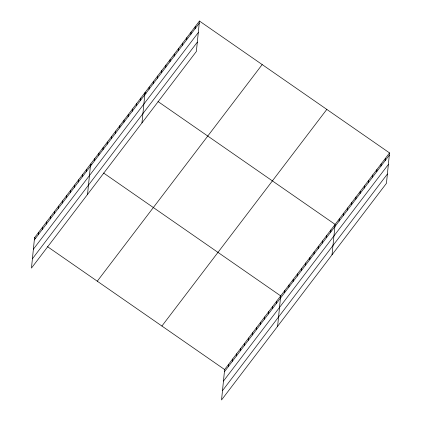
<?xml version="1.0" encoding="UTF-8"?>
<svg xmlns="http://www.w3.org/2000/svg" width="421" height="421" viewBox="0 0 421 421"><rect width="100%" height="100%" fill="white"/><g stroke="black" fill="none" stroke-linecap="round" stroke-linejoin="round"><path stroke-width="0.63" d="M199.459 21.05L34.554 237.681L31.464 268.077L196.37 51.451L199.459 21.05L389.536 152.923L386.446 183.319L221.541 399.95L224.63 369.549L389.536 152.923M38.332 234.655L38.558 232.418M42.337 229.392L42.563 227.156M46.342 224.13L46.568 221.893M50.346 218.873L50.573 216.636M54.351 213.61L54.577 211.374M58.356 208.348L58.582 206.111M62.361 203.085L62.587 200.854M66.365 197.828L66.592 195.591M70.37 192.565L70.596 190.329M74.375 187.303L74.601 185.066M78.38 182.046L78.606 179.809M82.384 176.783L82.611 174.547M86.389 171.521L86.615 169.284M87.531 194.423L90.62 164.027L91.657 164.743M94.578 160.764L94.804 158.528M98.767 155.265L98.993 153.028M102.95 149.765L103.177 147.529M107.134 144.266L107.366 142.03M111.323 138.767L111.549 136.53M115.507 133.268L115.738 131.031M119.696 127.768L119.922 125.532M123.879 122.269L124.106 120.032M128.068 116.77L128.294 114.533M132.252 111.27L132.478 109.034M136.441 105.771L136.667 103.534M140.625 100.272L140.851 98.035M141.951 122.937L145.04 92.536L146.076 93.257M148.997 89.273L149.223 87.036M153.181 83.774L153.412 81.537M157.37 78.274L157.596 76.038M161.553 72.775L161.785 70.544M165.742 67.281L165.969 65.044M169.926 61.782L170.152 59.545M174.115 56.282L174.341 54.046M178.299 50.783L178.525 48.547M182.488 45.284L182.714 43.047M186.671 39.784L186.898 37.548M190.86 34.285L191.087 32.049M195.044 28.786L195.27 26.549M228.408 366.528L228.635 364.291M232.413 361.265L232.639 359.029M236.418 356.003L236.644 353.766M240.423 350.74L240.649 348.509M244.427 345.483L244.654 343.247M248.432 340.221L248.658 337.984M252.437 334.958L252.663 332.722M256.442 329.701L256.668 327.464M260.446 324.438L260.673 322.202M264.451 319.176L264.677 316.939M268.456 313.913L268.682 311.682M272.461 308.656L272.687 306.42M276.465 303.394L276.692 301.157M277.613 326.296L280.696 295.895L103.582 173.015M284.659 292.632L284.885 290.395M288.843 287.133L289.069 284.901M293.032 281.638L293.258 279.402M297.215 276.139L297.442 273.903M301.404 270.64L301.631 268.403M305.588 265.141L305.814 262.904M309.772 259.641L310.003 257.405M313.961 254.142L314.187 251.905M318.144 248.643L318.371 246.406M322.333 243.143L322.56 240.907M326.517 237.644L326.743 235.407M330.706 232.145L330.932 229.908M332.027 254.81L335.116 224.409L157.996 101.529M339.079 221.146L339.305 218.909M343.262 215.647L343.489 213.41M347.446 210.147L347.678 207.911M351.635 204.648L351.861 202.412M355.819 199.149L356.05 196.912M360.008 193.649L360.234 191.413M364.191 188.15L364.418 185.919M368.38 182.656L368.607 180.42M372.564 177.157L372.79 174.92M376.753 171.657L376.979 169.421M380.937 166.158L381.163 163.922M385.126 160.659L385.352 158.422M34.322 239.912L199.228 23.287M33.38 249.211L198.286 32.58M32.406 258.783L197.312 42.158M97.277 281.196L262.183 64.566M161.906 326.033L326.812 109.402M224.404 371.785L389.309 155.16M223.462 381.079L388.367 164.453M222.488 390.656L387.394 174.026M34.554 237.681L35.59 238.397M47.51 246.669L224.63 369.549"/></g></svg>
